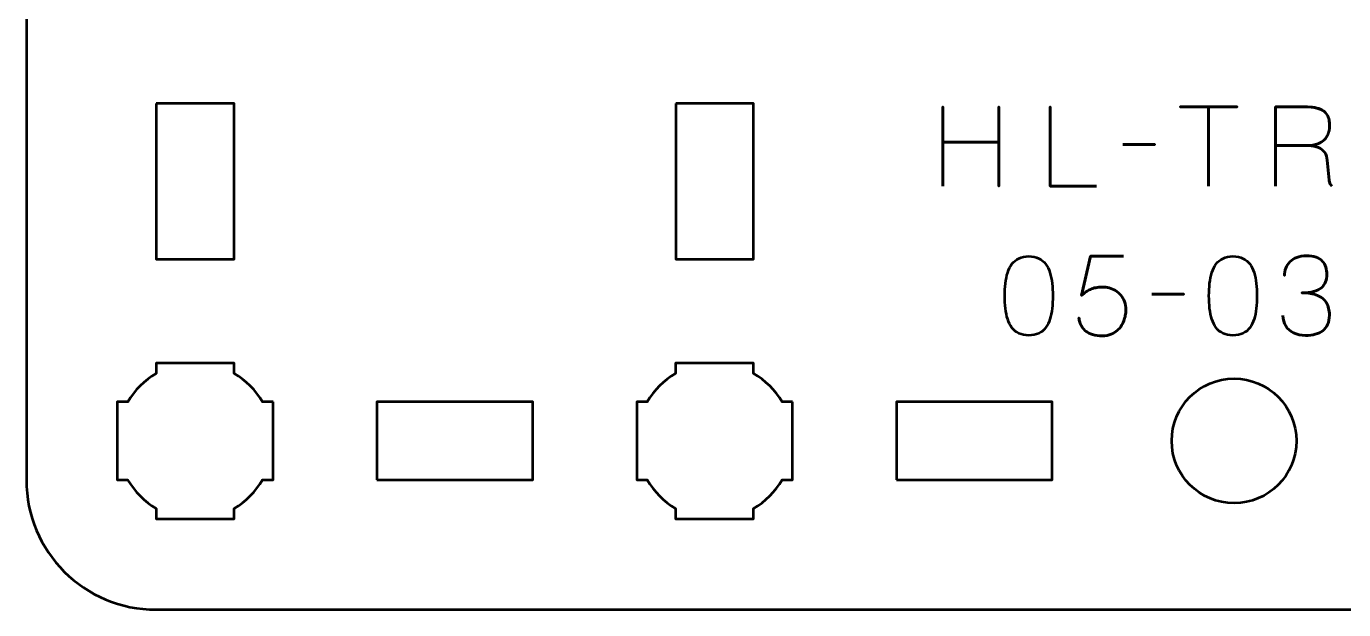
# Model space of a CAD drawing. Header units: centimetres. Extents: x -20.1 to -0.8, y -20.5 to -9.2.
# Drawn here: x -20.15 to -15.08, y -20.5 to -18.25 of the extents above; entities that cross this region are included whole.
import ezdxf

# ---------------------------------------------------------------- set-up
doc = ezdxf.new("R2010")
doc.units = ezdxf.units.CM
doc.header["$MEASUREMENT"] = 0
doc.layers.add('Layer 1', color=7, linetype='Continuous')

msp = doc.modelspace()

# ---------------------------------------------------------------- linework, layer by layer
at = {"layer": 'Layer 1', "lineweight": 53}
msp.add_ellipse((-15.5, -19.85), major_axis=(0, 0.24), ratio=1, dxfattribs=at)
for points, knots in [([(-20.15, -15.69992), (-20.14992, -15.42286), (-19.92685, -15.19998), (-19.6499, -15.19998), (-19.6499, -15.19998), (-16.88331, -15.19998), (-14.11669, -15.19998), (-11.3501, -15.19998), (-11.3501, -15.19998), (-11.0731, -15.19998), (-10.85, -15.42307), (-10.85, -15.70007), (-10.85, -15.70007), (-10.85, -15.70007), (-10.85, -19.99993), (-10.85, -19.99993), (-10.85, -19.99993), (-10.85, -20.27706), (-11.0731, -20.50002), (-11.3501, -20.50002), (-11.3501, -20.50002), (-14.11669, -20.50002), (-16.88331, -20.50002), (-19.6499, -20.50002), (-19.6499, -20.50002), (-19.9269, -20.50002), (-20.15, -20.27693), (-20.15, -19.99993), (-20.15, -19.99993), (-20.15, -19.99993), (-20.15, -15.69992), (-20.15, -15.69992)], [0, 0, 0, 0, 0.125, 0.125, 0.125, 0.125, 0.25, 0.25, 0.25, 0.25, 0.375, 0.375, 0.375, 0.375, 0.5, 0.5, 0.5, 0.5, 0.625, 0.625, 0.625, 0.625, 0.75, 0.75, 0.75, 0.75, 0.875, 0.875, 0.875, 0.875, 1, 1, 1, 1]), ([(-19.64995, -18.54993), (-19.64995, -18.54993), (-19.34994, -18.54993), (-19.34994, -18.54993), (-19.34994, -18.54993), (-19.34994, -18.54993), (-19.34994, -19.14992), (-19.34994, -19.14992), (-19.34994, -19.14992), (-19.34994, -19.14992), (-19.64995, -19.14992), (-19.64995, -19.14992), (-19.64995, -19.14992), (-19.64995, -19.14992), (-19.64995, -18.54993), (-19.64995, -18.54993)], [0, 0, 0, 0, 0.25, 0.25, 0.25, 0.25, 0.5, 0.5, 0.5, 0.5, 0.75, 0.75, 0.75, 0.75, 1, 1, 1, 1]), ([(-17.64995, -18.54993), (-17.64995, -18.54993), (-17.34994, -18.54993), (-17.34994, -18.54993), (-17.34994, -18.54993), (-17.34994, -18.54993), (-17.34994, -19.14992), (-17.34994, -19.14992), (-17.34994, -19.14992), (-17.34994, -19.14992), (-17.64995, -19.14992), (-17.64995, -19.14992), (-17.64995, -19.14992), (-17.64995, -19.14992), (-17.64995, -18.54993), (-17.64995, -18.54993)], [0, 0, 0, 0, 0.25, 0.25, 0.25, 0.25, 0.5, 0.5, 0.5, 0.5, 0.75, 0.75, 0.75, 0.75, 1, 1, 1, 1]), ([(-19.20005, -19.69993), (-19.20005, -19.69993), (-19.20005, -19.84845), (-19.20005, -19.84845), (-19.20005, -19.84845), (-19.20005, -19.84845), (-19.20003, -19.85), (-19.20003, -19.85), (-19.20003, -19.85), (-19.20003, -19.85), (-19.20005, -19.85155), (-19.20005, -19.85155), (-19.20005, -19.85155), (-19.20005, -19.85155), (-19.20005, -19.99993), (-19.20005, -19.99993), (-19.20005, -19.99993), (-19.20005, -19.99993), (-19.24014, -19.99993), (-19.24014, -19.99993), (-19.24014, -19.99993), (-19.26649, -20.0455), (-19.30449, -20.08348), (-19.35004, -20.10984), (-19.35004, -20.10984), (-19.35004, -20.10984), (-19.35004, -20.14993), (-19.35004, -20.14993), (-19.35004, -20.14993), (-19.35004, -20.14993), (-19.49409, -20.14993), (-19.49409, -20.14993), (-19.49409, -20.14993), (-19.49409, -20.14993), (-19.50003, -20.14999), (-19.50003, -20.14999), (-19.50003, -20.14999), (-19.50003, -20.14999), (-19.50597, -20.14993), (-19.50597, -20.14993), (-19.50597, -20.14993), (-19.50597, -20.14993), (-19.65004, -20.14993), (-19.65004, -20.14993), (-19.65004, -20.14993), (-19.65004, -20.14993), (-19.65004, -20.10986), (-19.65004, -20.10986), (-19.65004, -20.10986), (-19.69561, -20.0835), (-19.7336, -20.04551), (-19.75994, -19.99993), (-19.75994, -19.99993), (-19.75994, -19.99993), (-19.80004, -19.99993), (-19.80004, -19.99993), (-19.80004, -19.99993), (-19.80004, -19.99993), (-19.80004, -19.69993), (-19.80004, -19.69993), (-19.80004, -19.69993), (-19.80004, -19.69993), (-19.75985, -19.69993), (-19.75985, -19.69993), (-19.75985, -19.69993), (-19.73351, -19.65443), (-19.69555, -19.61649), (-19.65004, -19.59015), (-19.65004, -19.59015), (-19.65004, -19.59015), (-19.65004, -19.54994), (-19.65004, -19.54994), (-19.65004, -19.54994), (-19.65004, -19.54994), (-19.35004, -19.54994), (-19.35004, -19.54994), (-19.35004, -19.54994), (-19.35004, -19.54994), (-19.35004, -19.59017), (-19.35004, -19.59017), (-19.35004, -19.59017), (-19.30454, -19.61651), (-19.26658, -19.65444), (-19.24024, -19.69993), (-19.24024, -19.69993), (-19.24024, -19.69993), (-19.20005, -19.69993), (-19.20005, -19.69993)], [0, 0, 0, 0, 0.0454545, 0.0454545, 0.0454545, 0.0454545, 0.0909091, 0.0909091, 0.0909091, 0.0909091, 0.1363636, 0.1363636, 0.1363636, 0.1363636, 0.1818182, 0.1818182, 0.1818182, 0.1818182, 0.2272727, 0.2272727, 0.2272727, 0.2272727, 0.2727273, 0.2727273, 0.2727273, 0.2727273, 0.3181818, 0.3181818, 0.3181818, 0.3181818, 0.3636364, 0.3636364, 0.3636364, 0.3636364, 0.4090909, 0.4090909, 0.4090909, 0.4090909, 0.4545455, 0.4545455, 0.4545455, 0.4545455, 0.5, 0.5, 0.5, 0.5, 0.5454545, 0.5454545, 0.5454545, 0.5454545, 0.5909091, 0.5909091, 0.5909091, 0.5909091, 0.6363636, 0.6363636, 0.6363636, 0.6363636, 0.6818182, 0.6818182, 0.6818182, 0.6818182, 0.7272727, 0.7272727, 0.7272727, 0.7272727, 0.7727273, 0.7727273, 0.7727273, 0.7727273, 0.8181818, 0.8181818, 0.8181818, 0.8181818, 0.8636364, 0.8636364, 0.8636364, 0.8636364, 0.9090909, 0.9090909, 0.9090909, 0.9090909, 0.9545455, 0.9545455, 0.9545455, 0.9545455, 1, 1, 1, 1]), ([(-17.20005, -19.69993), (-17.20005, -19.69993), (-17.20005, -19.84845), (-17.20005, -19.84845), (-17.20005, -19.84845), (-17.20005, -19.84845), (-17.20003, -19.85), (-17.20003, -19.85), (-17.20003, -19.85), (-17.20003, -19.85), (-17.20005, -19.85155), (-17.20005, -19.85155), (-17.20005, -19.85155), (-17.20005, -19.85155), (-17.20005, -19.99993), (-17.20005, -19.99993), (-17.20005, -19.99993), (-17.20005, -19.99993), (-17.24014, -19.99993), (-17.24014, -19.99993), (-17.24014, -19.99993), (-17.26649, -20.0455), (-17.30449, -20.08348), (-17.35004, -20.10984), (-17.35004, -20.10984), (-17.35004, -20.10984), (-17.35004, -20.14993), (-17.35004, -20.14993), (-17.35004, -20.14993), (-17.35004, -20.14993), (-17.49409, -20.14993), (-17.49409, -20.14993), (-17.49409, -20.14993), (-17.49409, -20.14993), (-17.50003, -20.14999), (-17.50003, -20.14999), (-17.50003, -20.14999), (-17.50003, -20.14999), (-17.50597, -20.14993), (-17.50597, -20.14993), (-17.50597, -20.14993), (-17.50597, -20.14993), (-17.65004, -20.14993), (-17.65004, -20.14993), (-17.65004, -20.14993), (-17.65004, -20.14993), (-17.65004, -20.10986), (-17.65004, -20.10986), (-17.65004, -20.10986), (-17.69561, -20.0835), (-17.7336, -20.04551), (-17.75994, -19.99993), (-17.75994, -19.99993), (-17.75994, -19.99993), (-17.80004, -19.99993), (-17.80004, -19.99993), (-17.80004, -19.99993), (-17.80004, -19.99993), (-17.80004, -19.69993), (-17.80004, -19.69993), (-17.80004, -19.69993), (-17.80004, -19.69993), (-17.75985, -19.69993), (-17.75985, -19.69993), (-17.75985, -19.69993), (-17.73351, -19.65443), (-17.69555, -19.61649), (-17.65004, -19.59015), (-17.65004, -19.59015), (-17.65004, -19.59015), (-17.65004, -19.54994), (-17.65004, -19.54994), (-17.65004, -19.54994), (-17.65004, -19.54994), (-17.35004, -19.54994), (-17.35004, -19.54994), (-17.35004, -19.54994), (-17.35004, -19.54994), (-17.35004, -19.59017), (-17.35004, -19.59017), (-17.35004, -19.59017), (-17.30454, -19.61651), (-17.26658, -19.65444), (-17.24024, -19.69993), (-17.24024, -19.69993), (-17.24024, -19.69993), (-17.20005, -19.69993), (-17.20005, -19.69993)], [0, 0, 0, 0, 0.0454545, 0.0454545, 0.0454545, 0.0454545, 0.0909091, 0.0909091, 0.0909091, 0.0909091, 0.1363636, 0.1363636, 0.1363636, 0.1363636, 0.1818182, 0.1818182, 0.1818182, 0.1818182, 0.2272727, 0.2272727, 0.2272727, 0.2272727, 0.2727273, 0.2727273, 0.2727273, 0.2727273, 0.3181818, 0.3181818, 0.3181818, 0.3181818, 0.3636364, 0.3636364, 0.3636364, 0.3636364, 0.4090909, 0.4090909, 0.4090909, 0.4090909, 0.4545455, 0.4545455, 0.4545455, 0.4545455, 0.5, 0.5, 0.5, 0.5, 0.5454545, 0.5454545, 0.5454545, 0.5454545, 0.5909091, 0.5909091, 0.5909091, 0.5909091, 0.6363636, 0.6363636, 0.6363636, 0.6363636, 0.6818182, 0.6818182, 0.6818182, 0.6818182, 0.7272727, 0.7272727, 0.7272727, 0.7272727, 0.7727273, 0.7727273, 0.7727273, 0.7727273, 0.8181818, 0.8181818, 0.8181818, 0.8181818, 0.8636364, 0.8636364, 0.8636364, 0.8636364, 0.9090909, 0.9090909, 0.9090909, 0.9090909, 0.9545455, 0.9545455, 0.9545455, 0.9545455, 1, 1, 1, 1]), ([(-18.79995, -19.99993), (-18.79995, -19.99993), (-18.79995, -19.69992), (-18.79995, -19.69992), (-18.79995, -19.69992), (-18.79995, -19.69992), (-18.19996, -19.69992), (-18.19996, -19.69992), (-18.19996, -19.69992), (-18.19996, -19.69992), (-18.19996, -19.99993), (-18.19996, -19.99993), (-18.19996, -19.99993), (-18.19996, -19.99993), (-18.79995, -19.99993), (-18.79995, -19.99993)], [0, 0, 0, 0, 0.25, 0.25, 0.25, 0.25, 0.5, 0.5, 0.5, 0.5, 0.75, 0.75, 0.75, 0.75, 1, 1, 1, 1]), ([(-16.79995, -19.99993), (-16.79995, -19.99993), (-16.79995, -19.69992), (-16.79995, -19.69992), (-16.79995, -19.69992), (-16.79995, -19.69992), (-16.19996, -19.69992), (-16.19996, -19.69992), (-16.19996, -19.69992), (-16.19996, -19.69992), (-16.19996, -19.99993), (-16.19996, -19.99993), (-16.19996, -19.99993), (-16.19996, -19.99993), (-16.79995, -19.99993), (-16.79995, -19.99993)], [0, 0, 0, 0, 0.25, 0.25, 0.25, 0.25, 0.5, 0.5, 0.5, 0.5, 0.75, 0.75, 0.75, 0.75, 1, 1, 1, 1])]:
    msp.add_open_spline(points, degree=3, knots=knots, dxfattribs=at)
at = {"layer": 'Layer 1', "color": 5, "lineweight": 53}
for points, knots in [([(-16.03022, -18.86838), (-16.03022, -18.86838), (-16.20844, -18.86838), (-16.20844, -18.86838), (-16.20844, -18.86838), (-16.20844, -18.86838), (-16.20844, -18.56316), (-16.20844, -18.56316), (-16.20844, -18.56316), (-16.20844, -18.56316), (-16.20844, -18.86838), (-16.20844, -18.86838), (-16.20844, -18.86838), (-16.20844, -18.86838), (-16.03022, -18.86838), (-16.03022, -18.86838)], [0, 0, 0, 0, 0.25, 0.25, 0.25, 0.25, 0.5, 0.5, 0.5, 0.5, 0.75, 0.75, 0.75, 0.75, 1, 1, 1, 1]), ([(-15.59843, -18.86838), (-15.59843, -18.86838), (-15.59843, -18.56316), (-15.59843, -18.56316), (-15.59843, -18.56316), (-15.59843, -18.56316), (-15.70807, -18.56316), (-15.70807, -18.56316), (-15.70807, -18.56316), (-15.70807, -18.56316), (-15.48794, -18.56316), (-15.48794, -18.56316), (-15.48794, -18.56316), (-15.48794, -18.56316), (-15.59843, -18.56316), (-15.59843, -18.56316), (-15.59843, -18.56316), (-15.59843, -18.56316), (-15.59843, -18.86838), (-15.59843, -18.86838)], [0, 0, 0, 0, 0.2, 0.2, 0.2, 0.2, 0.4, 0.4, 0.4, 0.4, 0.6, 0.6, 0.6, 0.6, 0.8, 0.8, 0.8, 0.8, 1, 1, 1, 1]), ([(-15.3402, -18.86838), (-15.3402, -18.86838), (-15.3402, -18.56316), (-15.3402, -18.56316), (-15.3402, -18.56316), (-15.3402, -18.56316), (-15.22886, -18.56316), (-15.22886, -18.56316), (-15.22886, -18.56316), (-15.21334, -18.56316), (-15.20008, -18.56422), (-15.18914, -18.56626), (-15.18914, -18.56626), (-15.17814, -18.56831), (-15.16903, -18.57127), (-15.16184, -18.57515), (-15.16184, -18.57515), (-15.15464, -18.57903), (-15.149, -18.58376), (-15.14483, -18.58933), (-15.14483, -18.58933), (-15.1406, -18.59484), (-15.13764, -18.60112), (-15.13573, -18.6081), (-15.13573, -18.6081), (-15.13383, -18.61509), (-15.1327, -18.62264), (-15.13235, -18.63089), (-15.13235, -18.63089), (-15.13185, -18.64126), (-15.13298, -18.65128), (-15.13566, -18.66095), (-15.13566, -18.66095), (-15.13841, -18.67068), (-15.14314, -18.67936), (-15.14984, -18.68712), (-15.14984, -18.68712), (-15.15662, -18.69489), (-15.16572, -18.70102), (-15.17729, -18.70561), (-15.17729, -18.70561), (-15.18886, -18.71013), (-15.20318, -18.71252), (-15.2204, -18.71259), (-15.2204, -18.71259), (-15.2204, -18.71259), (-15.3402, -18.71259), (-15.3402, -18.71259), (-15.3402, -18.71259), (-15.3402, -18.71259), (-15.2204, -18.71259), (-15.2204, -18.71259), (-15.2204, -18.71259), (-15.20354, -18.71252), (-15.18935, -18.71013), (-15.17785, -18.70561), (-15.17785, -18.70561), (-15.16635, -18.70102), (-15.15718, -18.69489), (-15.15034, -18.68712), (-15.15034, -18.68712), (-15.14349, -18.67936), (-15.1387, -18.67068), (-15.13587, -18.66095), (-15.13587, -18.66095), (-15.13305, -18.65128), (-15.13185, -18.64126), (-15.13235, -18.63089), (-15.13235, -18.63089), (-15.13277, -18.62059), (-15.13453, -18.61128), (-15.13764, -18.60295), (-15.13764, -18.60295), (-15.14067, -18.5947), (-15.14575, -18.58757), (-15.15281, -18.58164), (-15.15281, -18.58164), (-15.15986, -18.57572), (-15.1696, -18.57113), (-15.18195, -18.56796), (-15.18195, -18.56796), (-15.19429, -18.56478), (-15.20996, -18.56316), (-15.22886, -18.56316), (-15.22886, -18.56316), (-15.22886, -18.56316), (-15.3402, -18.56316), (-15.3402, -18.56316), (-15.3402, -18.56316), (-15.3402, -18.56316), (-15.3402, -18.86838), (-15.3402, -18.86838)], [0, 0, 0, 0, 0.0434783, 0.0434783, 0.0434783, 0.0434783, 0.0869565, 0.0869565, 0.0869565, 0.0869565, 0.1304348, 0.1304348, 0.1304348, 0.1304348, 0.173913, 0.173913, 0.173913, 0.173913, 0.2173913, 0.2173913, 0.2173913, 0.2173913, 0.2608696, 0.2608696, 0.2608696, 0.2608696, 0.3043478, 0.3043478, 0.3043478, 0.3043478, 0.3478261, 0.3478261, 0.3478261, 0.3478261, 0.3913043, 0.3913043, 0.3913043, 0.3913043, 0.4347826, 0.4347826, 0.4347826, 0.4347826, 0.4782609, 0.4782609, 0.4782609, 0.4782609, 0.5217391, 0.5217391, 0.5217391, 0.5217391, 0.5652174, 0.5652174, 0.5652174, 0.5652174, 0.6086957, 0.6086957, 0.6086957, 0.6086957, 0.6521739, 0.6521739, 0.6521739, 0.6521739, 0.6956522, 0.6956522, 0.6956522, 0.6956522, 0.7391304, 0.7391304, 0.7391304, 0.7391304, 0.7826087, 0.7826087, 0.7826087, 0.7826087, 0.826087, 0.826087, 0.826087, 0.826087, 0.8695652, 0.8695652, 0.8695652, 0.8695652, 0.9130435, 0.9130435, 0.9130435, 0.9130435, 0.9565217, 0.9565217, 0.9565217, 0.9565217, 1, 1, 1, 1]), ([(-16.62161, -18.86838), (-16.62161, -18.86838), (-16.62161, -18.69947), (-16.62161, -18.69947), (-16.62161, -18.69947), (-16.62161, -18.69947), (-16.40614, -18.69947), (-16.40614, -18.69947), (-16.40614, -18.69947), (-16.40614, -18.69947), (-16.40614, -18.86838), (-16.40614, -18.86838), (-16.40614, -18.86838), (-16.40614, -18.86838), (-16.40614, -18.56358), (-16.40614, -18.56358), (-16.40614, -18.56358), (-16.40614, -18.56358), (-16.40614, -18.69947), (-16.40614, -18.69947), (-16.40614, -18.69947), (-16.40614, -18.69947), (-16.62161, -18.69947), (-16.62161, -18.69947), (-16.62161, -18.69947), (-16.62161, -18.69947), (-16.62161, -18.56358), (-16.62161, -18.56358), (-16.62161, -18.56358), (-16.62161, -18.56358), (-16.62161, -18.86838), (-16.62161, -18.86838)], [0, 0, 0, 0, 0.125, 0.125, 0.125, 0.125, 0.25, 0.25, 0.25, 0.25, 0.375, 0.375, 0.375, 0.375, 0.5, 0.5, 0.5, 0.5, 0.625, 0.625, 0.625, 0.625, 0.75, 0.75, 0.75, 0.75, 0.875, 0.875, 0.875, 0.875, 1, 1, 1, 1]), ([(-15.9282, -18.70878), (-15.9282, -18.70878), (-15.80501, -18.70878), (-15.80501, -18.70878), (-15.80501, -18.70878), (-15.80501, -18.70878), (-15.9282, -18.70878), (-15.9282, -18.70878)], [0, 0, 0, 0, 0.5, 0.5, 0.5, 0.5, 1, 1, 1, 1]), ([(-15.12303, -18.86838), (-15.12585, -18.86633), (-15.12797, -18.86386), (-15.12952, -18.86097), (-15.12952, -18.86097), (-15.13108, -18.85808), (-15.13213, -18.85519), (-15.13277, -18.85236), (-15.13277, -18.85236), (-15.13333, -18.84961), (-15.13362, -18.84728), (-15.13362, -18.84552), (-15.13362, -18.84552), (-15.13362, -18.84552), (-15.14124, -18.76847), (-15.14124, -18.76847), (-15.14124, -18.76847), (-15.14208, -18.7574), (-15.14533, -18.74766), (-15.1509, -18.73933), (-15.1509, -18.73933), (-15.15655, -18.73094), (-15.16459, -18.72445), (-15.17517, -18.71972), (-15.17517, -18.71972), (-15.18569, -18.71506), (-15.19881, -18.71267), (-15.21447, -18.71259), (-15.21447, -18.71259), (-15.19881, -18.71267), (-15.18569, -18.71506), (-15.17517, -18.71972), (-15.17517, -18.71972), (-15.16459, -18.72445), (-15.15655, -18.73094), (-15.1509, -18.73933), (-15.1509, -18.73933), (-15.14533, -18.74766), (-15.14208, -18.7574), (-15.14124, -18.76847), (-15.14124, -18.76847), (-15.14124, -18.76847), (-15.13362, -18.84552), (-15.13362, -18.84552), (-15.13362, -18.84552), (-15.13362, -18.84728), (-15.13333, -18.84961), (-15.13277, -18.85236), (-15.13277, -18.85236), (-15.13213, -18.85519), (-15.13108, -18.85808), (-15.12952, -18.86097), (-15.12952, -18.86097), (-15.12797, -18.86386), (-15.12585, -18.86633), (-15.12303, -18.86838)], [0, 0, 0, 0, 0.0714286, 0.0714286, 0.0714286, 0.0714286, 0.1428571, 0.1428571, 0.1428571, 0.1428571, 0.2142857, 0.2142857, 0.2142857, 0.2142857, 0.2857143, 0.2857143, 0.2857143, 0.2857143, 0.3571429, 0.3571429, 0.3571429, 0.3571429, 0.4285714, 0.4285714, 0.4285714, 0.4285714, 0.5, 0.5, 0.5, 0.5, 0.5714286, 0.5714286, 0.5714286, 0.5714286, 0.6428571, 0.6428571, 0.6428571, 0.6428571, 0.7142857, 0.7142857, 0.7142857, 0.7142857, 0.7857143, 0.7857143, 0.7857143, 0.7857143, 0.8571429, 0.8571429, 0.8571429, 0.8571429, 0.9285714, 0.9285714, 0.9285714, 0.9285714, 1, 1, 1, 1]), ([(-16.29035, -19.44369), (-16.27554, -19.44362), (-16.26277, -19.44101), (-16.25211, -19.43593), (-16.25211, -19.43593), (-16.24153, -19.43085), (-16.23271, -19.42358), (-16.22566, -19.41434), (-16.22566, -19.41434), (-16.21867, -19.40503), (-16.21317, -19.39402), (-16.20908, -19.38132), (-16.20908, -19.38132), (-16.20505, -19.36862), (-16.20216, -19.35472), (-16.20054, -19.33948), (-16.20054, -19.33948), (-16.19884, -19.32424), (-16.198, -19.30822), (-16.19807, -19.29129), (-16.19807, -19.29129), (-16.198, -19.27443), (-16.19884, -19.25841), (-16.20054, -19.24324), (-16.20054, -19.24324), (-16.20216, -19.22807), (-16.20505, -19.2141), (-16.20908, -19.2014), (-16.20908, -19.2014), (-16.21317, -19.18877), (-16.21867, -19.17777), (-16.22566, -19.16838), (-16.22566, -19.16838), (-16.23271, -19.15907), (-16.24153, -19.1518), (-16.25211, -19.14672), (-16.25211, -19.14672), (-16.26277, -19.14157), (-16.27554, -19.13896), (-16.29035, -19.13889), (-16.29035, -19.13889), (-16.30517, -19.13896), (-16.31794, -19.14157), (-16.3286, -19.14672), (-16.3286, -19.14672), (-16.33918, -19.1518), (-16.348, -19.15907), (-16.35505, -19.16838), (-16.35505, -19.16838), (-16.36204, -19.17777), (-16.36754, -19.18877), (-16.37163, -19.2014), (-16.37163, -19.2014), (-16.37566, -19.2141), (-16.37855, -19.22807), (-16.38017, -19.24324), (-16.38017, -19.24324), (-16.38186, -19.25841), (-16.38271, -19.27443), (-16.38264, -19.29129), (-16.38264, -19.29129), (-16.38271, -19.30822), (-16.38186, -19.32424), (-16.38017, -19.33948), (-16.38017, -19.33948), (-16.37855, -19.35472), (-16.37566, -19.36862), (-16.37163, -19.38132), (-16.37163, -19.38132), (-16.36754, -19.39402), (-16.36204, -19.40503), (-16.35505, -19.41434), (-16.35505, -19.41434), (-16.348, -19.42358), (-16.33918, -19.43085), (-16.3286, -19.43593), (-16.3286, -19.43593), (-16.31794, -19.44101), (-16.30517, -19.44362), (-16.29035, -19.44369)], [0, 0, 0, 0, 0.05, 0.05, 0.05, 0.05, 0.1, 0.1, 0.1, 0.1, 0.15, 0.15, 0.15, 0.15, 0.2, 0.2, 0.2, 0.2, 0.25, 0.25, 0.25, 0.25, 0.3, 0.3, 0.3, 0.3, 0.35, 0.35, 0.35, 0.35, 0.4, 0.4, 0.4, 0.4, 0.45, 0.45, 0.45, 0.45, 0.5, 0.5, 0.5, 0.5, 0.55, 0.55, 0.55, 0.55, 0.6, 0.6, 0.6, 0.6, 0.65, 0.65, 0.65, 0.65, 0.7, 0.7, 0.7, 0.7, 0.75, 0.75, 0.75, 0.75, 0.8, 0.8, 0.8, 0.8, 0.85, 0.85, 0.85, 0.85, 0.9, 0.9, 0.9, 0.9, 0.95, 0.95, 0.95, 0.95, 1, 1, 1, 1]), ([(-16.29035, -19.44369), (-16.27554, -19.44362), (-16.26277, -19.44101), (-16.25211, -19.43593), (-16.25211, -19.43593), (-16.24153, -19.43085), (-16.23271, -19.42358), (-16.22566, -19.41434), (-16.22566, -19.41434), (-16.21867, -19.40503), (-16.21317, -19.39402), (-16.20908, -19.38132), (-16.20908, -19.38132), (-16.20505, -19.36862), (-16.20216, -19.35472), (-16.20054, -19.33948), (-16.20054, -19.33948), (-16.19884, -19.32424), (-16.198, -19.30822), (-16.19807, -19.29129), (-16.19807, -19.29129), (-16.198, -19.27443), (-16.19884, -19.25841), (-16.20054, -19.24324), (-16.20054, -19.24324), (-16.20216, -19.22807), (-16.20505, -19.2141), (-16.20908, -19.2014), (-16.20908, -19.2014), (-16.21317, -19.18877), (-16.21867, -19.17777), (-16.22566, -19.16838), (-16.22566, -19.16838), (-16.23271, -19.15907), (-16.24153, -19.1518), (-16.25211, -19.14672), (-16.25211, -19.14672), (-16.26277, -19.14157), (-16.27554, -19.13896), (-16.29035, -19.13889), (-16.29035, -19.13889), (-16.30517, -19.13896), (-16.31794, -19.14157), (-16.3286, -19.14672), (-16.3286, -19.14672), (-16.33918, -19.1518), (-16.348, -19.15907), (-16.35505, -19.16838), (-16.35505, -19.16838), (-16.36204, -19.17777), (-16.36754, -19.18877), (-16.37163, -19.2014), (-16.37163, -19.2014), (-16.37566, -19.2141), (-16.37855, -19.22807), (-16.38017, -19.24324), (-16.38017, -19.24324), (-16.38186, -19.25841), (-16.38271, -19.27443), (-16.38264, -19.29129), (-16.38264, -19.29129), (-16.38271, -19.30822), (-16.38186, -19.32424), (-16.38017, -19.33948), (-16.38017, -19.33948), (-16.37855, -19.35472), (-16.37566, -19.36862), (-16.37163, -19.38132), (-16.37163, -19.38132), (-16.36754, -19.39402), (-16.36204, -19.40503), (-16.35505, -19.41434), (-16.35505, -19.41434), (-16.348, -19.42358), (-16.33918, -19.43085), (-16.3286, -19.43593), (-16.3286, -19.43593), (-16.31794, -19.44101), (-16.30517, -19.44362), (-16.29035, -19.44369)], [0, 0, 0, 0, 0.05, 0.05, 0.05, 0.05, 0.1, 0.1, 0.1, 0.1, 0.15, 0.15, 0.15, 0.15, 0.2, 0.2, 0.2, 0.2, 0.25, 0.25, 0.25, 0.25, 0.3, 0.3, 0.3, 0.3, 0.35, 0.35, 0.35, 0.35, 0.4, 0.4, 0.4, 0.4, 0.45, 0.45, 0.45, 0.45, 0.5, 0.5, 0.5, 0.5, 0.55, 0.55, 0.55, 0.55, 0.6, 0.6, 0.6, 0.6, 0.65, 0.65, 0.65, 0.65, 0.7, 0.7, 0.7, 0.7, 0.75, 0.75, 0.75, 0.75, 0.8, 0.8, 0.8, 0.8, 0.85, 0.85, 0.85, 0.85, 0.9, 0.9, 0.9, 0.9, 0.95, 0.95, 0.95, 0.95, 1, 1, 1, 1]), ([(-15.92629, -19.13847), (-15.92629, -19.13847), (-16.05329, -19.13847), (-16.05329, -19.13847), (-16.05329, -19.13847), (-16.05329, -19.13847), (-16.08716, -19.29002), (-16.08716, -19.29002), (-16.08716, -19.29002), (-16.08123, -19.28494), (-16.07559, -19.28036), (-16.07015, -19.27633), (-16.07015, -19.27633), (-16.06479, -19.27231), (-16.05915, -19.26893), (-16.05315, -19.2661), (-16.05315, -19.2661), (-16.04722, -19.26328), (-16.04045, -19.26116), (-16.03283, -19.25968), (-16.03283, -19.25968), (-16.02528, -19.2582), (-16.01625, -19.25742), (-16.00588, -19.25742), (-16.00588, -19.25742), (-15.99741, -19.25742), (-15.98894, -19.25855), (-15.98048, -19.26088), (-15.98048, -19.26088), (-15.97201, -19.26314), (-15.96397, -19.2666), (-15.95635, -19.27118), (-15.95635, -19.27118), (-15.94866, -19.27584), (-15.94188, -19.28163), (-15.93596, -19.28861), (-15.93596, -19.28861), (-15.92996, -19.2956), (-15.92523, -19.30378), (-15.92185, -19.31316), (-15.92185, -19.31316), (-15.91839, -19.32255), (-15.91663, -19.3332), (-15.91656, -19.34505), (-15.91656, -19.34505), (-15.91648, -19.34943), (-15.91698, -19.35493), (-15.91797, -19.36142), (-15.91797, -19.36142), (-15.91888, -19.36791), (-15.92058, -19.37497), (-15.92298, -19.38245), (-15.92298, -19.38245), (-15.92537, -19.38993), (-15.92876, -19.39734), (-15.93306, -19.40467), (-15.93306, -19.40467), (-15.93737, -19.41201), (-15.94287, -19.41871), (-15.9495, -19.42478), (-15.9495, -19.42478), (-15.95614, -19.43085), (-15.96418, -19.43572), (-15.97356, -19.43939), (-15.97356, -19.43939), (-15.98302, -19.44298), (-15.9941, -19.44489), (-16.00672, -19.44496), (-16.00672, -19.44496), (-16.02182, -19.44489), (-16.03452, -19.44327), (-16.04482, -19.44023), (-16.04482, -19.44023), (-16.05513, -19.43713), (-16.06352, -19.43311), (-16.07001, -19.42803), (-16.07001, -19.42803), (-16.07657, -19.42295), (-16.08165, -19.41737), (-16.08532, -19.41131), (-16.08532, -19.41131), (-16.08899, -19.40524), (-16.09174, -19.39917), (-16.09358, -19.3931), (-16.09358, -19.3931), (-16.09541, -19.38703), (-16.09682, -19.38146), (-16.09774, -19.37638), (-16.09774, -19.37638), (-16.09682, -19.38146), (-16.09541, -19.38703), (-16.09358, -19.3931), (-16.09358, -19.3931), (-16.09174, -19.39917), (-16.08899, -19.40524), (-16.08532, -19.41131), (-16.08532, -19.41131), (-16.08165, -19.41737), (-16.07657, -19.42295), (-16.07001, -19.42803), (-16.07001, -19.42803), (-16.06352, -19.43311), (-16.05513, -19.43713), (-16.04482, -19.44023), (-16.04482, -19.44023), (-16.03452, -19.44327), (-16.02182, -19.44489), (-16.00672, -19.44496), (-16.00672, -19.44496), (-15.9941, -19.44489), (-15.98302, -19.44298), (-15.97356, -19.43939), (-15.97356, -19.43939), (-15.96418, -19.43572), (-15.95614, -19.43085), (-15.9495, -19.42478), (-15.9495, -19.42478), (-15.94287, -19.41871), (-15.93737, -19.41201), (-15.93306, -19.40467), (-15.93306, -19.40467), (-15.92876, -19.39734), (-15.92537, -19.38993), (-15.92298, -19.38245), (-15.92298, -19.38245), (-15.92058, -19.37497), (-15.91888, -19.36791), (-15.91797, -19.36142), (-15.91797, -19.36142), (-15.91698, -19.35493), (-15.91648, -19.34943), (-15.91656, -19.34505), (-15.91656, -19.34505), (-15.91663, -19.3332), (-15.91839, -19.32255), (-15.92185, -19.31316), (-15.92185, -19.31316), (-15.92523, -19.30378), (-15.92996, -19.2956), (-15.93596, -19.28861), (-15.93596, -19.28861), (-15.94188, -19.28163), (-15.94866, -19.27584), (-15.95635, -19.27118), (-15.95635, -19.27118), (-15.96397, -19.2666), (-15.97201, -19.26314), (-15.98048, -19.26088), (-15.98048, -19.26088), (-15.98894, -19.25855), (-15.99741, -19.25742), (-16.00588, -19.25742), (-16.00588, -19.25742), (-16.01625, -19.25742), (-16.02528, -19.2582), (-16.03283, -19.25968), (-16.03283, -19.25968), (-16.04045, -19.26116), (-16.04722, -19.26328), (-16.05315, -19.2661), (-16.05315, -19.2661), (-16.05915, -19.26893), (-16.06479, -19.27231), (-16.07015, -19.27633), (-16.07015, -19.27633), (-16.07559, -19.28036), (-16.08123, -19.28494), (-16.08716, -19.29002), (-16.08716, -19.29002), (-16.08716, -19.29002), (-16.05329, -19.13847), (-16.05329, -19.13847), (-16.05329, -19.13847), (-16.05329, -19.13847), (-15.92629, -19.13847), (-15.92629, -19.13847)], [0, 0, 0, 0, 0.0227273, 0.0227273, 0.0227273, 0.0227273, 0.0454545, 0.0454545, 0.0454545, 0.0454545, 0.0681818, 0.0681818, 0.0681818, 0.0681818, 0.0909091, 0.0909091, 0.0909091, 0.0909091, 0.1136364, 0.1136364, 0.1136364, 0.1136364, 0.1363636, 0.1363636, 0.1363636, 0.1363636, 0.1590909, 0.1590909, 0.1590909, 0.1590909, 0.1818182, 0.1818182, 0.1818182, 0.1818182, 0.2045455, 0.2045455, 0.2045455, 0.2045455, 0.2272727, 0.2272727, 0.2272727, 0.2272727, 0.25, 0.25, 0.25, 0.25, 0.2727273, 0.2727273, 0.2727273, 0.2727273, 0.2954545, 0.2954545, 0.2954545, 0.2954545, 0.3181818, 0.3181818, 0.3181818, 0.3181818, 0.3409091, 0.3409091, 0.3409091, 0.3409091, 0.3636364, 0.3636364, 0.3636364, 0.3636364, 0.3863636, 0.3863636, 0.3863636, 0.3863636, 0.4090909, 0.4090909, 0.4090909, 0.4090909, 0.4318182, 0.4318182, 0.4318182, 0.4318182, 0.4545455, 0.4545455, 0.4545455, 0.4545455, 0.4772727, 0.4772727, 0.4772727, 0.4772727, 0.5, 0.5, 0.5, 0.5, 0.5227273, 0.5227273, 0.5227273, 0.5227273, 0.5454545, 0.5454545, 0.5454545, 0.5454545, 0.5681818, 0.5681818, 0.5681818, 0.5681818, 0.5909091, 0.5909091, 0.5909091, 0.5909091, 0.6136364, 0.6136364, 0.6136364, 0.6136364, 0.6363636, 0.6363636, 0.6363636, 0.6363636, 0.6590909, 0.6590909, 0.6590909, 0.6590909, 0.6818182, 0.6818182, 0.6818182, 0.6818182, 0.7045455, 0.7045455, 0.7045455, 0.7045455, 0.7272727, 0.7272727, 0.7272727, 0.7272727, 0.75, 0.75, 0.75, 0.75, 0.7727273, 0.7727273, 0.7727273, 0.7727273, 0.7954545, 0.7954545, 0.7954545, 0.7954545, 0.8181818, 0.8181818, 0.8181818, 0.8181818, 0.8409091, 0.8409091, 0.8409091, 0.8409091, 0.8636364, 0.8636364, 0.8636364, 0.8636364, 0.8863636, 0.8863636, 0.8863636, 0.8863636, 0.9090909, 0.9090909, 0.9090909, 0.9090909, 0.9318182, 0.9318182, 0.9318182, 0.9318182, 0.9545455, 0.9545455, 0.9545455, 0.9545455, 0.9772727, 0.9772727, 0.9772727, 0.9772727, 1, 1, 1, 1]), ([(-15.50423, -19.44369), (-15.48942, -19.44362), (-15.47665, -19.44101), (-15.46599, -19.43593), (-15.46599, -19.43593), (-15.45541, -19.43085), (-15.44659, -19.42358), (-15.43954, -19.41434), (-15.43954, -19.41434), (-15.43255, -19.40503), (-15.42705, -19.39402), (-15.42296, -19.38132), (-15.42296, -19.38132), (-15.41893, -19.36862), (-15.41604, -19.35472), (-15.41442, -19.33948), (-15.41442, -19.33948), (-15.41272, -19.32424), (-15.41188, -19.30822), (-15.41195, -19.29129), (-15.41195, -19.29129), (-15.41188, -19.27443), (-15.41272, -19.25841), (-15.41442, -19.24324), (-15.41442, -19.24324), (-15.41604, -19.22807), (-15.41893, -19.2141), (-15.42296, -19.2014), (-15.42296, -19.2014), (-15.42705, -19.18877), (-15.43255, -19.17777), (-15.43954, -19.16838), (-15.43954, -19.16838), (-15.44659, -19.15907), (-15.45541, -19.1518), (-15.46599, -19.14672), (-15.46599, -19.14672), (-15.47665, -19.14157), (-15.48942, -19.13896), (-15.50423, -19.13889), (-15.50423, -19.13889), (-15.51905, -19.13896), (-15.53182, -19.14157), (-15.54248, -19.14672), (-15.54248, -19.14672), (-15.55306, -19.1518), (-15.56188, -19.15907), (-15.56893, -19.16838), (-15.56893, -19.16838), (-15.57592, -19.17777), (-15.58142, -19.18877), (-15.58551, -19.2014), (-15.58551, -19.2014), (-15.58954, -19.2141), (-15.59243, -19.22807), (-15.59405, -19.24324), (-15.59405, -19.24324), (-15.59574, -19.25841), (-15.59659, -19.27443), (-15.59652, -19.29129), (-15.59652, -19.29129), (-15.59659, -19.30822), (-15.59574, -19.32424), (-15.59405, -19.33948), (-15.59405, -19.33948), (-15.59243, -19.35472), (-15.58954, -19.36862), (-15.58551, -19.38132), (-15.58551, -19.38132), (-15.58142, -19.39402), (-15.57592, -19.40503), (-15.56893, -19.41434), (-15.56893, -19.41434), (-15.56188, -19.42358), (-15.55306, -19.43085), (-15.54248, -19.43593), (-15.54248, -19.43593), (-15.53182, -19.44101), (-15.51905, -19.44362), (-15.50423, -19.44369)], [0, 0, 0, 0, 0.05, 0.05, 0.05, 0.05, 0.1, 0.1, 0.1, 0.1, 0.15, 0.15, 0.15, 0.15, 0.2, 0.2, 0.2, 0.2, 0.25, 0.25, 0.25, 0.25, 0.3, 0.3, 0.3, 0.3, 0.35, 0.35, 0.35, 0.35, 0.4, 0.4, 0.4, 0.4, 0.45, 0.45, 0.45, 0.45, 0.5, 0.5, 0.5, 0.5, 0.55, 0.55, 0.55, 0.55, 0.6, 0.6, 0.6, 0.6, 0.65, 0.65, 0.65, 0.65, 0.7, 0.7, 0.7, 0.7, 0.75, 0.75, 0.75, 0.75, 0.8, 0.8, 0.8, 0.8, 0.85, 0.85, 0.85, 0.85, 0.9, 0.9, 0.9, 0.9, 0.95, 0.95, 0.95, 0.95, 1, 1, 1, 1]), ([(-15.50423, -19.44369), (-15.48942, -19.44362), (-15.47665, -19.44101), (-15.46599, -19.43593), (-15.46599, -19.43593), (-15.45541, -19.43085), (-15.44659, -19.42358), (-15.43954, -19.41434), (-15.43954, -19.41434), (-15.43255, -19.40503), (-15.42705, -19.39402), (-15.42296, -19.38132), (-15.42296, -19.38132), (-15.41893, -19.36862), (-15.41604, -19.35472), (-15.41442, -19.33948), (-15.41442, -19.33948), (-15.41272, -19.32424), (-15.41188, -19.30822), (-15.41195, -19.29129), (-15.41195, -19.29129), (-15.41188, -19.27443), (-15.41272, -19.25841), (-15.41442, -19.24324), (-15.41442, -19.24324), (-15.41604, -19.22807), (-15.41893, -19.2141), (-15.42296, -19.2014), (-15.42296, -19.2014), (-15.42705, -19.18877), (-15.43255, -19.17777), (-15.43954, -19.16838), (-15.43954, -19.16838), (-15.44659, -19.15907), (-15.45541, -19.1518), (-15.46599, -19.14672), (-15.46599, -19.14672), (-15.47665, -19.14157), (-15.48942, -19.13896), (-15.50423, -19.13889), (-15.50423, -19.13889), (-15.51905, -19.13896), (-15.53182, -19.14157), (-15.54248, -19.14672), (-15.54248, -19.14672), (-15.55306, -19.1518), (-15.56188, -19.15907), (-15.56893, -19.16838), (-15.56893, -19.16838), (-15.57592, -19.17777), (-15.58142, -19.18877), (-15.58551, -19.2014), (-15.58551, -19.2014), (-15.58954, -19.2141), (-15.59243, -19.22807), (-15.59405, -19.24324), (-15.59405, -19.24324), (-15.59574, -19.25841), (-15.59659, -19.27443), (-15.59652, -19.29129), (-15.59652, -19.29129), (-15.59659, -19.30822), (-15.59574, -19.32424), (-15.59405, -19.33948), (-15.59405, -19.33948), (-15.59243, -19.35472), (-15.58954, -19.36862), (-15.58551, -19.38132), (-15.58551, -19.38132), (-15.58142, -19.39402), (-15.57592, -19.40503), (-15.56893, -19.41434), (-15.56893, -19.41434), (-15.56188, -19.42358), (-15.55306, -19.43085), (-15.54248, -19.43593), (-15.54248, -19.43593), (-15.53182, -19.44101), (-15.51905, -19.44362), (-15.50423, -19.44369)], [0, 0, 0, 0, 0.05, 0.05, 0.05, 0.05, 0.1, 0.1, 0.1, 0.1, 0.15, 0.15, 0.15, 0.15, 0.2, 0.2, 0.2, 0.2, 0.25, 0.25, 0.25, 0.25, 0.3, 0.3, 0.3, 0.3, 0.35, 0.35, 0.35, 0.35, 0.4, 0.4, 0.4, 0.4, 0.45, 0.45, 0.45, 0.45, 0.5, 0.5, 0.5, 0.5, 0.55, 0.55, 0.55, 0.55, 0.6, 0.6, 0.6, 0.6, 0.65, 0.65, 0.65, 0.65, 0.7, 0.7, 0.7, 0.7, 0.75, 0.75, 0.75, 0.75, 0.8, 0.8, 0.8, 0.8, 0.85, 0.85, 0.85, 0.85, 0.9, 0.9, 0.9, 0.9, 0.95, 0.95, 0.95, 0.95, 1, 1, 1, 1]), ([(-15.31162, -19.36707), (-15.31155, -19.38231), (-15.30802, -19.39557), (-15.30104, -19.40707), (-15.30104, -19.40707), (-15.29405, -19.4185), (-15.2841, -19.42746), (-15.27112, -19.43388), (-15.27112, -19.43388), (-15.25814, -19.4403), (-15.24255, -19.44355), (-15.22441, -19.44369), (-15.22441, -19.44369), (-15.2108, -19.44369), (-15.19845, -19.44228), (-15.18723, -19.43932), (-15.18723, -19.43932), (-15.17608, -19.43635), (-15.16649, -19.43177), (-15.15837, -19.42549), (-15.15837, -19.42549), (-15.15026, -19.41921), (-15.14405, -19.41109), (-15.13961, -19.40122), (-15.13961, -19.40122), (-15.13523, -19.39127), (-15.13305, -19.37934), (-15.13298, -19.36537), (-15.13298, -19.36537), (-15.1329, -19.34675), (-15.13671, -19.33101), (-15.14426, -19.31824), (-15.14426, -19.31824), (-15.15181, -19.30547), (-15.16353, -19.29588), (-15.17926, -19.28932), (-15.17926, -19.28932), (-15.19499, -19.28275), (-15.21517, -19.27944), (-15.23965, -19.27944), (-15.23965, -19.27944), (-15.22138, -19.27951), (-15.20607, -19.27782), (-15.19358, -19.27436), (-15.19358, -19.27436), (-15.18116, -19.2709), (-15.17122, -19.26603), (-15.16374, -19.25968), (-15.16374, -19.25968), (-15.15626, -19.2534), (-15.15083, -19.24592), (-15.14758, -19.23732), (-15.14758, -19.23732), (-15.14426, -19.22878), (-15.14264, -19.2194), (-15.14271, -19.20917), (-15.14271, -19.20917), (-15.14264, -19.19893), (-15.14405, -19.18948), (-15.14687, -19.18073), (-15.14687, -19.18073), (-15.14963, -19.17198), (-15.15414, -19.16429), (-15.16028, -19.15773), (-15.16028, -19.15773), (-15.16642, -19.15117), (-15.17453, -19.14602), (-15.18448, -19.14235), (-15.18448, -19.14235), (-15.1945, -19.13868), (-15.20671, -19.13685), (-15.22103, -19.13678), (-15.22103, -19.13678), (-15.23528, -19.13685), (-15.24777, -19.13896), (-15.25835, -19.14306), (-15.25835, -19.14306), (-15.26901, -19.14715), (-15.27775, -19.15272), (-15.28481, -19.15985), (-15.28481, -19.15985), (-15.29179, -19.16697), (-15.29702, -19.17509), (-15.30047, -19.18426), (-15.30047, -19.18426), (-15.304, -19.19343), (-15.30569, -19.20317), (-15.30569, -19.2134), (-15.30569, -19.2134), (-15.30569, -19.20317), (-15.304, -19.19343), (-15.30047, -19.18426), (-15.30047, -19.18426), (-15.29702, -19.17509), (-15.29179, -19.16697), (-15.28481, -19.15985), (-15.28481, -19.15985), (-15.27775, -19.15272), (-15.26901, -19.14715), (-15.25835, -19.14306), (-15.25835, -19.14306), (-15.24777, -19.13896), (-15.23528, -19.13685), (-15.22103, -19.13678), (-15.22103, -19.13678), (-15.20671, -19.13685), (-15.1945, -19.13868), (-15.18448, -19.14235), (-15.18448, -19.14235), (-15.17453, -19.14602), (-15.16642, -19.15117), (-15.16028, -19.15773), (-15.16028, -19.15773), (-15.15414, -19.16429), (-15.14963, -19.17198), (-15.14687, -19.18073), (-15.14687, -19.18073), (-15.14405, -19.18948), (-15.14264, -19.19893), (-15.14271, -19.20917), (-15.14271, -19.20917), (-15.14264, -19.2194), (-15.14426, -19.22878), (-15.14758, -19.23732), (-15.14758, -19.23732), (-15.15083, -19.24592), (-15.15626, -19.2534), (-15.16374, -19.25968), (-15.16374, -19.25968), (-15.17122, -19.26603), (-15.18116, -19.2709), (-15.19358, -19.27436), (-15.19358, -19.27436), (-15.20607, -19.27782), (-15.22138, -19.27951), (-15.23965, -19.27944), (-15.23965, -19.27944), (-15.21517, -19.27944), (-15.19499, -19.28275), (-15.17926, -19.28932), (-15.17926, -19.28932), (-15.16353, -19.29588), (-15.15181, -19.30547), (-15.14426, -19.31824), (-15.14426, -19.31824), (-15.13671, -19.33101), (-15.1329, -19.34675), (-15.13298, -19.36537), (-15.13298, -19.36537), (-15.13305, -19.37934), (-15.13523, -19.39127), (-15.13961, -19.40122), (-15.13961, -19.40122), (-15.14405, -19.41109), (-15.15026, -19.41921), (-15.15837, -19.42549), (-15.15837, -19.42549), (-15.16649, -19.43177), (-15.17608, -19.43635), (-15.18723, -19.43932), (-15.18723, -19.43932), (-15.19845, -19.44228), (-15.2108, -19.44369), (-15.22441, -19.44369), (-15.22441, -19.44369), (-15.24255, -19.44355), (-15.25814, -19.4403), (-15.27112, -19.43388), (-15.27112, -19.43388), (-15.2841, -19.42746), (-15.29405, -19.4185), (-15.30104, -19.40707), (-15.30104, -19.40707), (-15.30802, -19.39557), (-15.31155, -19.38231), (-15.31162, -19.36707)], [0, 0, 0, 0, 0.0227273, 0.0227273, 0.0227273, 0.0227273, 0.0454545, 0.0454545, 0.0454545, 0.0454545, 0.0681818, 0.0681818, 0.0681818, 0.0681818, 0.0909091, 0.0909091, 0.0909091, 0.0909091, 0.1136364, 0.1136364, 0.1136364, 0.1136364, 0.1363636, 0.1363636, 0.1363636, 0.1363636, 0.1590909, 0.1590909, 0.1590909, 0.1590909, 0.1818182, 0.1818182, 0.1818182, 0.1818182, 0.2045455, 0.2045455, 0.2045455, 0.2045455, 0.2272727, 0.2272727, 0.2272727, 0.2272727, 0.25, 0.25, 0.25, 0.25, 0.2727273, 0.2727273, 0.2727273, 0.2727273, 0.2954545, 0.2954545, 0.2954545, 0.2954545, 0.3181818, 0.3181818, 0.3181818, 0.3181818, 0.3409091, 0.3409091, 0.3409091, 0.3409091, 0.3636364, 0.3636364, 0.3636364, 0.3636364, 0.3863636, 0.3863636, 0.3863636, 0.3863636, 0.4090909, 0.4090909, 0.4090909, 0.4090909, 0.4318182, 0.4318182, 0.4318182, 0.4318182, 0.4545455, 0.4545455, 0.4545455, 0.4545455, 0.4772727, 0.4772727, 0.4772727, 0.4772727, 0.5, 0.5, 0.5, 0.5, 0.5227273, 0.5227273, 0.5227273, 0.5227273, 0.5454545, 0.5454545, 0.5454545, 0.5454545, 0.5681818, 0.5681818, 0.5681818, 0.5681818, 0.5909091, 0.5909091, 0.5909091, 0.5909091, 0.6136364, 0.6136364, 0.6136364, 0.6136364, 0.6363636, 0.6363636, 0.6363636, 0.6363636, 0.6590909, 0.6590909, 0.6590909, 0.6590909, 0.6818182, 0.6818182, 0.6818182, 0.6818182, 0.7045455, 0.7045455, 0.7045455, 0.7045455, 0.7272727, 0.7272727, 0.7272727, 0.7272727, 0.75, 0.75, 0.75, 0.75, 0.7727273, 0.7727273, 0.7727273, 0.7727273, 0.7954545, 0.7954545, 0.7954545, 0.7954545, 0.8181818, 0.8181818, 0.8181818, 0.8181818, 0.8409091, 0.8409091, 0.8409091, 0.8409091, 0.8636364, 0.8636364, 0.8636364, 0.8636364, 0.8863636, 0.8863636, 0.8863636, 0.8863636, 0.9090909, 0.9090909, 0.9090909, 0.9090909, 0.9318182, 0.9318182, 0.9318182, 0.9318182, 0.9545455, 0.9545455, 0.9545455, 0.9545455, 0.9772727, 0.9772727, 0.9772727, 0.9772727, 1, 1, 1, 1]), ([(-15.81665, -19.28409), (-15.81665, -19.28409), (-15.69346, -19.28409), (-15.69346, -19.28409), (-15.69346, -19.28409), (-15.69346, -19.28409), (-15.81665, -19.28409), (-15.81665, -19.28409)], [0, 0, 0, 0, 0.5, 0.5, 0.5, 0.5, 1, 1, 1, 1])]:
    msp.add_open_spline(points, degree=3, knots=knots, dxfattribs=at)

doc.saveas('drawing.dxf')
